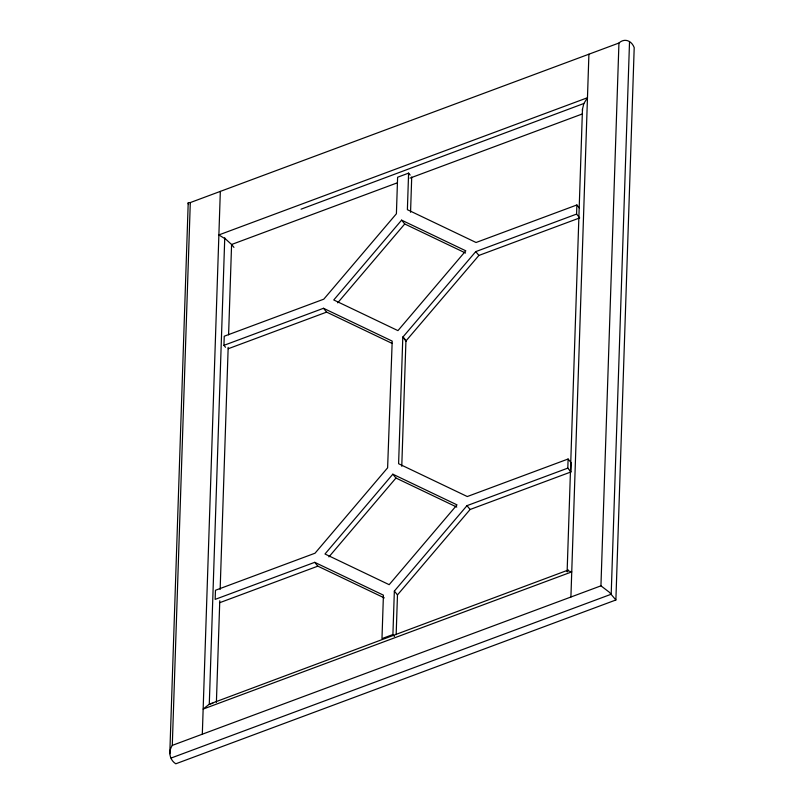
<?xml version="1.0" encoding="UTF-8"?>
<svg xmlns="http://www.w3.org/2000/svg" width="804" height="804" viewBox="0 0 804 804"><rect width="100%" height="100%" fill="white"/><g stroke="black" fill="none" stroke-linecap="round" stroke-linejoin="round"><path stroke-width="1.21" d="M169.795 753.75L188.216 202.648L190.297 202.568L618.939 43.024C624.457 37.838 631.532 40.542 634.205 47.587L615.884 599.985L175.774 763.8C169.312 759.619 168.237 751.408 172.287 745.378L190.297 202.568M202.317 734.203L220.326 191.392M224.758 237.703L209.281 704.193L203.151 709.078L571.744 571.885L567.825 570.739L567.222 571.885M225.502 347.258L223.944 345.338L224.246 336.223L323.801 299.168L396.402 213.763L397.608 177.222L408.593 173.131L410.161 175.041M216.397 702.334L219.773 600.739M220.145 589.453L228.175 347.368M228.587 334.826L231.582 244.506L225.924 239.331L218.879 234.929L587.473 97.736L583.855 103.495L582.468 109.254L567.132 571.433M394.473 636.466L392.915 634.547L394.352 591.081L466.983 505.656L567.805 468.129L568.106 459.014L467.285 496.54L398.603 463.727L402.804 337.157L475.757 251.612L576.579 214.085L576.88 204.97L476.058 242.496L407.387 209.683L408.593 173.131M396.161 634.647L397.477 594.92L470.109 509.485L570.93 471.958L571.232 462.843L568.106 459.014M401.769 466.3L405.93 340.996L402.804 337.157M410.553 212.286L411.718 176.96M570.91 597.01L588.91 54.2M615.884 599.985L609.311 592.216L600.94 585.835L618.939 43.024M629.522 41.838L611.191 594.236L171.081 758.051M401.608 220.145L333.76 299.962L397.95 330.625L465.797 250.818L401.608 220.145L404.734 223.974L465.546 253.029M337.7 302.837L404.734 223.974M405.93 340.996L478.882 255.441L579.704 217.914M392.834 474.189L324.987 554.006L389.166 584.679L457.014 504.862L392.834 474.189L395.96 478.028L456.762 507.083M328.916 556.891L395.96 478.028M301.038 209.191L583.855 103.495M397.065 182.92L231.582 244.506L233.934 247.381M409.98 178.116L582.498 113.897M223.944 345.338L323.499 308.284L392.201 341.107L387.618 467.817L315.027 553.212L215.462 590.267L215.16 599.382L314.726 562.328L383.418 595.151L381.98 638.617L392.915 634.547M228.235 348.735L326.625 312.113L391.95 343.328M219.462 602.779L317.841 566.157L384.292 597.905M568.378 569.986L209.281 704.193L212.839 703.309M172.287 745.378L600.94 585.835M576.88 204.97L579.232 207.834M576.579 214.085L578.93 216.949M475.757 251.612L478.882 255.441M567.805 468.129L570.93 471.958M403.136 337.037L406.261 340.866M323.499 308.284L326.625 312.113M466.983 505.656L470.109 509.485M394.352 591.081L397.477 594.92M314.726 562.328L317.841 566.157M188.578 204.507L188.056 203.191M582.468 109.254L582.528 110.5"/></g></svg>
